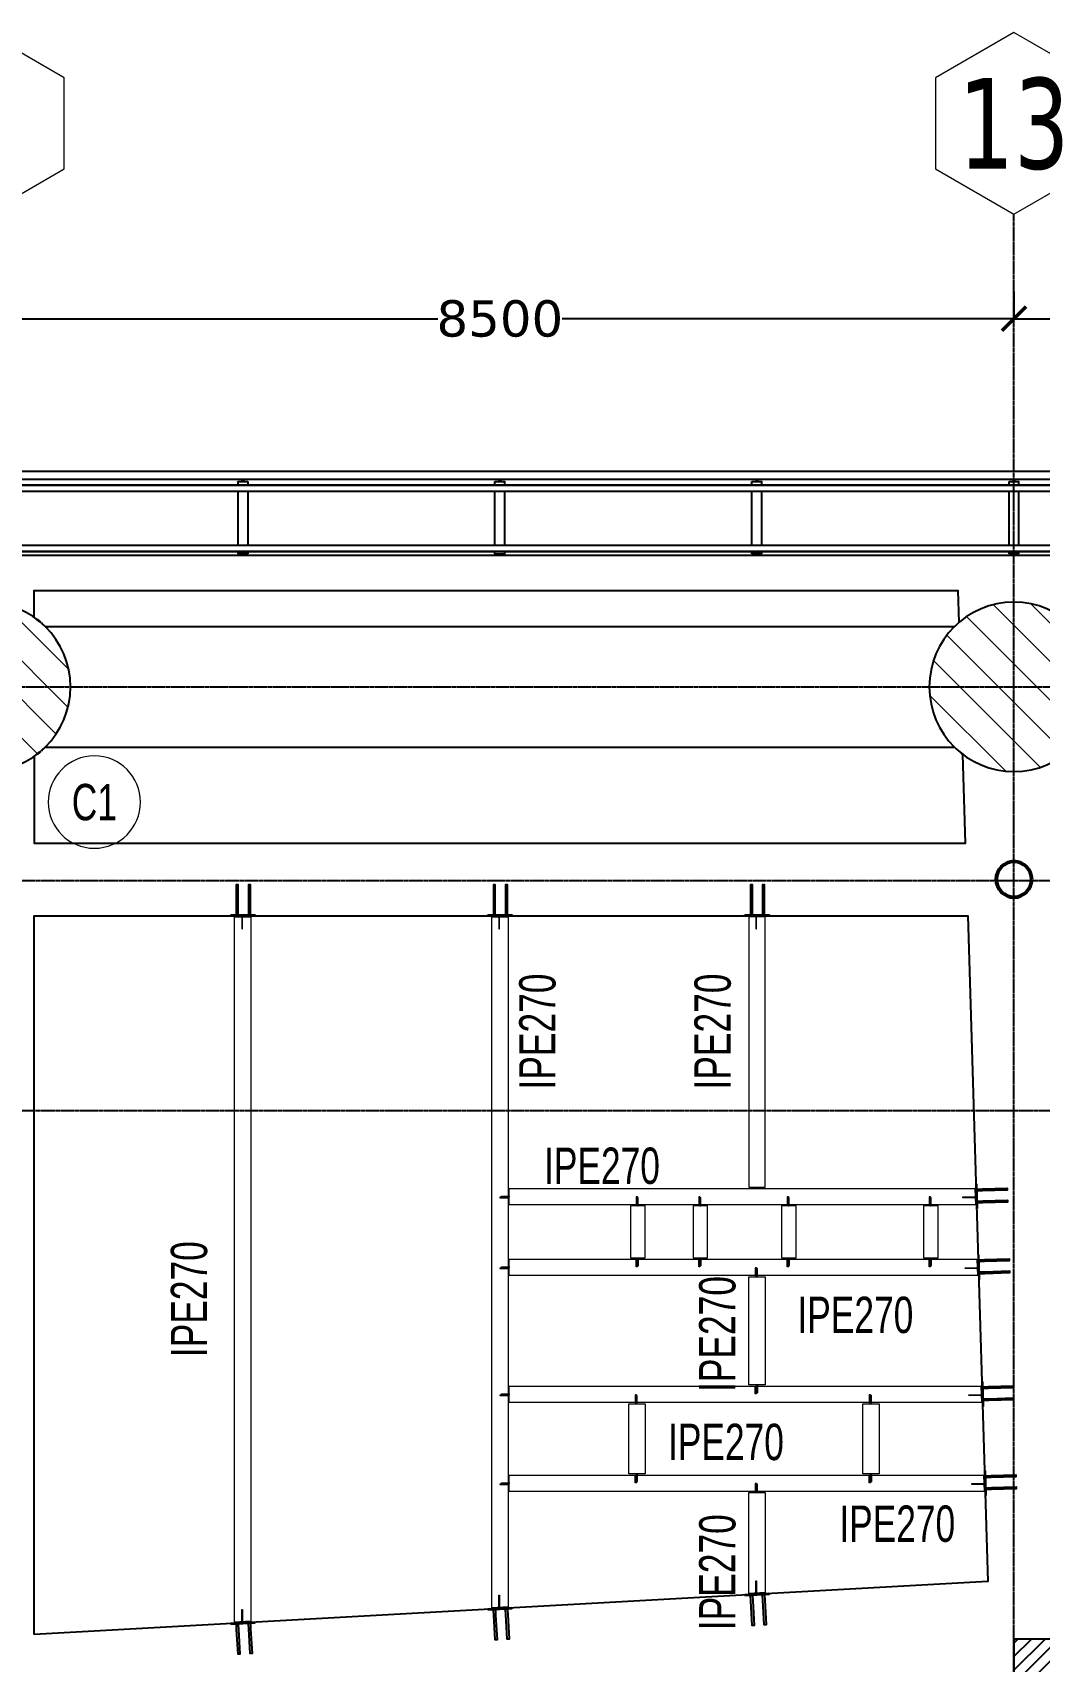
# Model space of a CAD drawing. Header units: millimetres. Extents: x -13767 to 81767, y -11242 to 31862.
# Drawn here: x 42887 to 51211, y 17446 to 30907 of the extents above; entities that cross this region are included whole.
import ezdxf
from ezdxf.enums import TextEntityAlignment as Align

# ---------------------------------------------------------------- set-up
doc = ezdxf.new("R2010")
doc.units = ezdxf.units.MM
doc.linetypes.add('DXK_LINE_DOT3', pattern=[5.9187, 2.979, -0.9799, 0.9799, -0.9799])
for name, color, linetype, lineweight in [('0-1', 250, 'Continuous', 5), ('E_B_PLACA-1', 10, 'Continuous', 25), ('E_B_PLACA-2', 31, 'Continuous', 25), ('E_COLUMNAS', 1, 'Continuous', 18), ('E_COLUMNAS-2', 1, 'Continuous', 25), ('E_COLUMNAS-4', 1, 'Continuous', 35), ('E_TEXTO', 3, 'Continuous', 9), ('E_VIGAS-1', 6, 'Continuous', 25), ('E_VIGAS-2', 10, 'Continuous', 25), ('HCB_EJES', 1, 'DXK_LINE_DOT3', 9), ('HCB_VIGAS', 4, 'Continuous', 15), ('S-COLS-HDLN-1', 1, 'Continuous', 35)]:
    doc.layers.add(name, color=color, linetype=linetype, lineweight=lineweight)
for name, color, linetype in [('COTAS', 8, 'Continuous'), ('HCB-ACH_PANT', 253, 'Continuous'), ('HCB-EJES', 1, 'Continuous'), ('HCB-PLATINAS', 5, 'Continuous'), ('HCB-ROTULOS', 2, 'Continuous'), ('HCB_PANTALLAS', 6, 'Continuous')]:
    doc.layers.add(name, color=color, linetype=linetype)
doc.styles.add('Arial Narrow', font='', dxfattribs={"width": 0.85, "height": 0.3})
doc.styles.add('Arial Narrow_2', font='', dxfattribs={"width": 0.85, "height": 0.3})
doc.styles.add('VERDANA', font='verdana.ttf')
doc.styles.get('Arial Narrow').set_extended_font_data('Arial Narrow')
doc.styles.get('Arial Narrow_2').set_extended_font_data('Arial Narrow')
doc.dimstyles.new('1.125', dxfattribs={"dimscale": 0, "dimtxt": 300, "dimasz": 200, "dimexe": 4, "dimexo": 4, "dimgap": 15, "dimtad": 0, "dimdec": 0, "dimzin": 4, "dimdsep": 46, "dimtxsty": 'VERDANA', "dimblk": 'ARCHTICK', "dimcen": -10, "dimclrd": 256, "dimclrt": 3, "dimadec": 0, "dimazin": 0, "dimtfac": 1, "dimtdec": 0, "dimtmove": 2, "dimatfit": 0, "dimldrblk": 'OBLIQUE', "dimfxl": 0.05, "dimtolj": 1, "dimtzin": 0, "dimarcsym": 0})

# ---------------------------------------------------------------- blocks, each defined once
blk = doc.blocks.new('EST_SFM_VIGA-METALICA-SECCION-C - EST_SFM_VIGA-METALICA-UPN160-1558583-_26_00m_N_E_-NIVEL-7 DOC')
at = {"layer": 'E_VIGAS-1'}
for p, q in [((30.113, 0.018), (-30.274, 0.018)), ((-30.269, -0.047), (30.107, -0.047))]:
    blk.add_line(p, q, dxfattribs=at)
blk = doc.blocks.new('EST_SFM_VIGA-METALICA-SECCION-C - EST_SFM_VIGA-METALICA-UPN100-1526554-_26_00m_N_E_-NIVEL-7 DOC')
at = {"layer": 'E_VIGAS-2'}
for p, q in [((34.942, 0.018), (-34.929, 0.018)), ((-34.929, -0.032), (34.942, -0.032))]:
    blk.add_line(p, q, dxfattribs=at)
blk = doc.blocks.new('EST_SFM_VIGA-METALICA-SECCION-C - EST_SFM_VIGA-METALICA-UPN100-1526616-_26_00m_N_E_-NIVEL-7 DOC')
at = {"layer": 'E_VIGAS-2'}
for p, q in [((29.794, 0.032), (-30.582, 0.032)), ((-30.582, -0.018), (29.794, -0.018))]:
    blk.add_line(p, q, dxfattribs=at)
blk = doc.blocks.new('DCTIB_CNI_EST_MOD-1A-FAC_0001_rvt-1-_26_00m_N_E_-NIVEL-7 DOC')
at = {"layer": 'E_B_PLACA-1'}
for p, q in [((-75.147, 167.83), (-5.177, 167.83)), ((-9.976, 167.28), (-70.353, 167.28))]:
    blk.add_line(p, q, dxfattribs=at)
at = {"layer": 'E_B_PLACA-2'}
for p, q in [((-5.177, 167.83), (-75.147, 167.83)), ((-70.353, 167.28), (-9.976, 167.28))]:
    blk.add_line(p, q, dxfattribs=at)
at = {"layer": 'E_VIGAS-1'}
for p, q in [((-29.54, 167.864), (-29.54, 167.878)), ((-29.54, 167.859), (-29.54, 167.864)), ((-29.535, 167.878), (-29.535, 167.864)), ((-29.535, 167.864), (-29.535, 167.859)), ((-27.415, 167.864), (-27.415, 167.878)), ((-27.415, 167.859), (-27.415, 167.864)), ((-27.41, 167.878), (-27.41, 167.864)), ((-27.41, 167.864), (-27.41, 167.859)), ((-25.29, 167.864), (-25.29, 167.878)), ((-25.29, 167.859), (-25.29, 167.864)), ((-25.285, 167.878), (-25.285, 167.864)), ((-25.285, 167.864), (-25.285, 167.859)), ((-23.164, 167.864), (-23.164, 167.878)), ((-23.164, 167.859), (-23.164, 167.864)), ((-23.159, 167.878), (-23.159, 167.864)), ((-23.159, 167.864), (-23.159, 167.859)), ((-29.578, 167.858), (-29.578, 167.859)), ((-29.578, 167.859), (-29.55, 167.859)), ((-29.496, 167.858), (-29.578, 167.858)), ((-29.578, 167.858), (-29.578, 167.83)), ((-29.524, 167.859), (-29.496, 167.859)), ((-29.496, 167.859), (-29.496, 167.858)), ((-29.496, 167.858), (-29.496, 167.83)), ((-27.454, 167.859), (-27.426, 167.859)), ((-27.454, 167.858), (-27.454, 167.859)), ((-27.372, 167.858), (-27.454, 167.858)), ((-27.454, 167.83), (-27.454, 167.858)), ((-27.399, 167.859), (-27.372, 167.859)), ((-27.372, 167.859), (-27.372, 167.858)), ((-27.372, 167.83), (-27.372, 167.858)), ((-25.328, 167.859), (-25.3, 167.859)), ((-25.328, 167.858), (-25.328, 167.859)), ((-25.246, 167.858), (-25.328, 167.858)), ((-25.328, 167.83), (-25.328, 167.858)), ((-25.274, 167.859), (-25.246, 167.859)), ((-25.246, 167.859), (-25.246, 167.858)), ((-25.246, 167.83), (-25.246, 167.858)), ((-23.203, 167.859), (-23.175, 167.859)), ((-23.203, 167.858), (-23.203, 167.859)), ((-23.121, 167.858), (-23.203, 167.858)), ((-23.203, 167.83), (-23.203, 167.858)), ((-23.149, 167.859), (-23.121, 167.859)), ((-23.121, 167.859), (-23.121, 167.858)), ((-23.121, 167.83), (-23.121, 167.858)), ((-29.578, 167.28), (-29.578, 167.263)), ((-29.496, 167.263), (-29.578, 167.263)), ((-29.496, 167.28), (-29.496, 167.263)), ((-27.454, 167.26), (-27.454, 167.28)), ((-27.372, 167.26), (-27.454, 167.26)), ((-27.372, 167.26), (-27.372, 167.28)), ((-25.328, 167.263), (-25.328, 167.28)), ((-25.246, 167.263), (-25.328, 167.263)), ((-25.246, 167.263), (-25.246, 167.28)), ((-23.203, 167.263), (-23.203, 167.28)), ((-23.121, 167.263), (-23.203, 167.263)), ((-23.121, 167.263), (-23.121, 167.28))]:
    blk.add_line(p, q, dxfattribs=at)
for points, knots in [([(-29.55, 167.859), (-29.549, 167.859), (-29.548, 167.859), (-29.545, 167.859), (-29.543, 167.86), (-29.541, 167.86), (-29.54, 167.862), (-29.54, 167.863), (-29.54, 167.864)], [0, 0, 0, 0, 0.142857, 0.285714, 0.428571, 0.571429, 0.785714, 1, 1, 1, 1]), ([(-29.54, 167.864), (-29.54, 167.863), (-29.54, 167.862), (-29.542, 167.86), (-29.543, 167.86), (-29.545, 167.859), (-29.546, 167.859), (-29.547, 167.859), (-29.549, 167.859), (-29.55, 167.859)], [0, 0, 0, 0, 0.285714, 0.428571, 0.571429, 0.678571, 0.732143, 0.785714, 1, 1, 1, 1]), ([(-29.524, 167.859), (-29.525, 167.859), (-29.526, 167.859), (-29.529, 167.859), (-29.531, 167.86), (-29.533, 167.86), (-29.534, 167.862), (-29.535, 167.863), (-29.535, 167.864)], [0, 0, 0, 0, 0.142857, 0.285714, 0.428571, 0.571429, 0.785714, 1, 1, 1, 1]), ([(-29.535, 167.864), (-29.535, 167.863), (-29.534, 167.862), (-29.533, 167.86), (-29.531, 167.86), (-29.53, 167.859), (-29.529, 167.859), (-29.527, 167.859), (-29.525, 167.859), (-29.524, 167.859)], [0, 0, 0, 0, 0.285714, 0.428571, 0.571429, 0.678571, 0.732143, 0.785714, 1, 1, 1, 1]), ([(-27.415, 167.864), (-27.415, 167.863), (-27.415, 167.862), (-27.417, 167.86), (-27.419, 167.86), (-27.42, 167.859), (-27.421, 167.859), (-27.423, 167.859), (-27.424, 167.859), (-27.426, 167.859)], [0, 0, 0, 0, 0.285714, 0.428571, 0.571429, 0.678571, 0.732143, 0.785714, 1, 1, 1, 1]), ([(-27.426, 167.859), (-27.425, 167.859), (-27.423, 167.859), (-27.421, 167.859), (-27.419, 167.86), (-27.417, 167.86), (-27.415, 167.862), (-27.415, 167.863), (-27.415, 167.864)], [0, 0, 0, 0, 0.142857, 0.285714, 0.428571, 0.571429, 0.785714, 1, 1, 1, 1]), ([(-27.41, 167.864), (-27.41, 167.863), (-27.41, 167.862), (-27.408, 167.86), (-27.407, 167.86), (-27.405, 167.859), (-27.404, 167.859), (-27.402, 167.859), (-27.401, 167.859), (-27.399, 167.859)], [0, 0, 0, 0, 0.285714, 0.428571, 0.571429, 0.678571, 0.732143, 0.785714, 1, 1, 1, 1]), ([(-27.399, 167.859), (-27.4, 167.859), (-27.402, 167.859), (-27.404, 167.859), (-27.406, 167.86), (-27.408, 167.86), (-27.41, 167.862), (-27.41, 167.863), (-27.41, 167.864)], [0, 0, 0, 0, 0.142857, 0.285714, 0.428571, 0.571429, 0.785714, 1, 1, 1, 1]), ([(-25.29, 167.864), (-25.29, 167.863), (-25.29, 167.862), (-25.292, 167.86), (-25.293, 167.86), (-25.295, 167.859), (-25.296, 167.859), (-25.297, 167.859), (-25.299, 167.859), (-25.3, 167.859)], [0, 0, 0, 0, 0.285714, 0.428571, 0.571429, 0.678571, 0.732143, 0.785714, 1, 1, 1, 1]), ([(-25.3, 167.859), (-25.299, 167.859), (-25.298, 167.859), (-25.295, 167.859), (-25.293, 167.86), (-25.291, 167.86), (-25.29, 167.862), (-25.29, 167.863), (-25.29, 167.864)], [0, 0, 0, 0, 0.142857, 0.285714, 0.428571, 0.571429, 0.785714, 1, 1, 1, 1]), ([(-25.285, 167.864), (-25.285, 167.863), (-25.284, 167.862), (-25.283, 167.86), (-25.281, 167.86), (-25.28, 167.859), (-25.279, 167.859), (-25.277, 167.859), (-25.275, 167.859), (-25.274, 167.859)], [0, 0, 0, 0, 0.285714, 0.428571, 0.571429, 0.678571, 0.732143, 0.785714, 1, 1, 1, 1]), ([(-25.274, 167.859), (-25.275, 167.859), (-25.276, 167.859), (-25.279, 167.859), (-25.281, 167.86), (-25.283, 167.86), (-25.284, 167.862), (-25.285, 167.863), (-25.285, 167.864)], [0, 0, 0, 0, 0.142857, 0.285714, 0.428571, 0.571429, 0.785714, 1, 1, 1, 1]), ([(-23.164, 167.864), (-23.164, 167.863), (-23.165, 167.862), (-23.166, 167.86), (-23.168, 167.86), (-23.169, 167.859), (-23.17, 167.859), (-23.172, 167.859), (-23.174, 167.859), (-23.175, 167.859)], [0, 0, 0, 0, 0.285714, 0.428571, 0.571429, 0.678571, 0.732143, 0.785714, 1, 1, 1, 1]), ([(-23.175, 167.859), (-23.174, 167.859), (-23.173, 167.859), (-23.17, 167.859), (-23.168, 167.86), (-23.166, 167.86), (-23.165, 167.862), (-23.164, 167.863), (-23.164, 167.864)], [0, 0, 0, 0, 0.142857, 0.285714, 0.428571, 0.571429, 0.785714, 1, 1, 1, 1]), ([(-23.159, 167.864), (-23.159, 167.863), (-23.159, 167.862), (-23.157, 167.86), (-23.156, 167.86), (-23.154, 167.859), (-23.153, 167.859), (-23.152, 167.859), (-23.15, 167.859), (-23.149, 167.859)], [0, 0, 0, 0, 0.285714, 0.428571, 0.571429, 0.678571, 0.732143, 0.785714, 1, 1, 1, 1]), ([(-23.149, 167.859), (-23.15, 167.859), (-23.151, 167.859), (-23.154, 167.859), (-23.156, 167.86), (-23.158, 167.86), (-23.159, 167.862), (-23.159, 167.863), (-23.159, 167.864)], [0, 0, 0, 0, 0.142857, 0.285714, 0.428571, 0.571429, 0.785714, 1, 1, 1, 1])]:
    blk.add_open_spline(points, degree=3, knots=knots, dxfattribs=at)
at = {"layer": 'E_VIGAS-2'}
for p, q in [((-29.578, 167.78), (-29.578, 167.33)), ((-29.496, 167.78), (-29.496, 167.33)), ((-27.454, 167.33), (-27.454, 167.78)), ((-27.372, 167.33), (-27.372, 167.78)), ((-25.328, 167.33), (-25.328, 167.78)), ((-25.246, 167.33), (-25.246, 167.78)), ((-23.203, 167.33), (-23.203, 167.78)), ((-23.121, 167.33), (-23.121, 167.78))]:
    blk.add_line(p, q, dxfattribs=at)
at = {"layer": 'E_VIGAS-1'}
for name, p in [('EST_SFM_VIGA-METALICA-SECCION-C - EST_SFM_VIGA-METALICA-UPN160-1558583-_26_00m_N_E_-NIVEL-7 DOC', (-40.084, 167.925)), ('EST_SFM_VIGA-METALICA-SECCION-C - EST_SFM_VIGA-METALICA-UPN100-1526554-_26_00m_N_E_-NIVEL-7 DOC', (-40.169, 167.812)), ('EST_SFM_VIGA-METALICA-SECCION-C - EST_SFM_VIGA-METALICA-UPN100-1526616-_26_00m_N_E_-NIVEL-7 DOC', (-39.77, 167.298))]:
    blk.add_blockref(name, p, dxfattribs=at)
blk = doc.blocks.new('EST_SCM_COLUMNA-SECCION-CIRCULAR - EST_SCM_COLUMNA-CONCRETO-CIRCULAR_Ø_140cm-V13-_26_00m_N_E_-NIVEL-7 DOC')
at = {"layer": 'E_COLUMNAS'}
h = blk.add_hatch(dxfattribs=at)
h.set_pattern_fill('FP_12', color=256, style=0, pattern_type=2)
h.set_pattern_definition([(135, (31.662, -166.162), (-0.15909903, -0.15909903), [])])
h.paths.add_polyline_path([(0, -0.7), (0.091, -0.694), (0.181, -0.676), (0.268, -0.647), (0.35, -0.606), (0.426, -0.555), (0.495, -0.495), (0.555, -0.426), (0.606, -0.35), (0.647, -0.268), (0.676, -0.181), (0.694, -0.091), (0.7, 0), (0.694, 0.093), (0.675, 0.183), (0.645, 0.271), (0.603, 0.354), (0.551, 0.431), (0.485, 0.503), (0.426, 0.555), (0.347, 0.608), (0.265, 0.648), (0.179, 0.677), (0.089, 0.694), (-0.005, 0.7), (-0.091, 0.694), (-0.181, 0.676), (-0.268, 0.647), (-0.35, 0.606), (-0.426, 0.555), (-0.495, 0.495), (-0.555, 0.426), (-0.606, 0.35), (-0.649, 0.261), (-0.676, 0.181), (-0.694, 0.091), (-0.7, 0), (-0.694, -0.093), (-0.675, -0.183), (-0.645, -0.271), (-0.603, -0.354), (-0.551, -0.431), (-0.487, -0.502), (-0.426, -0.555), (-0.339, -0.612), (-0.259, -0.65), (-0.169, -0.679), (-0.091, -0.694), (-0.005, -0.7)])
at = {"layer": 'E_COLUMNAS-2'}
for start, end in [(0, 180), (180, 0)]:
    blk.add_arc((0, 0), 0.7, start, end, dxfattribs=at)
blk = doc.blocks.new('EST_SCM_COLUMNA-METALICA-SECCION-CIRCULAR - EST_SCM_COLUMNA-TUBULAR-CIRCULAR_PTEØ_12__e_10_3mm-2693341-_26_00m_N_E_-NIVEL-7 DOC')
at = {"layer": 'S-COLS-HDLN-1'}
for radius, start, end in [(0.152, 0, 180), (0.142, 360, 180), (0.152, 180, 0), (0.142, 180, 360)]:
    blk.add_arc((0, 0), radius, start, end, dxfattribs=at)
blk = doc.blocks.new('_ArchTick')
at = {"color": 0, "linetype": 'ByBlock', "const_width": 0.15}
blk.add_lwpolyline([(-0.5, -0.5), (0.5, 0.5)], dxfattribs=at)
blk = doc.blocks.new('*D536')
at = {"layer": 'COTAS', "color": 0, "lineweight": -2, "transparency": 16777216}
for p, q in [((42500, 28756), (42500, 28538)), ((51000, 28766), (51000, 28538))]:
    blk.add_line(p, q, dxfattribs=at)
at = {"layer": 'COTAS', "lineweight": -2, "transparency": 16777216}
for p, q in [((42500, 28542), (46236, 28542)), ((51000, 28542), (47264, 28542))]:
    blk.add_line(p, q, dxfattribs=at)
at = {"layer": 'Defpoints', "color": 0, "transparency": 16777216}
for p in [(42500, 28760), (51000, 28770), (51000, 28542)]:
    blk.add_point(p, dxfattribs=at)
at = {"layer": 'COTAS', "lineweight": -2, "transparency": 16777216, "xscale": 200, "yscale": 200, "zscale": 200, "rotation": 180}
blk.add_blockref('_ArchTick', (42500, 28542), dxfattribs=at)
at = {"layer": 'COTAS', "lineweight": -2, "transparency": 16777216, "xscale": 200, "yscale": 200, "zscale": 200}
blk.add_blockref('_ArchTick', (51000, 28542), dxfattribs=at)
at = {"layer": 'COTAS', "color": 3, "transparency": 16777216, "insert": (46750, 28542), "char_height": 300, "attachment_point": 5, "style": 'VERDANA'}
blk.add_mtext('\\A1;8500', dxfattribs=at)
blk = doc.blocks.new('_Oblique')
at = {"color": 0, "linetype": 'ByBlock', "lineweight": -2}
blk.add_line((-0.5, -0.5), (0.5, 0.5), dxfattribs=at)
blk = doc.blocks.new('*D537')
at = {"layer": 'COTAS', "lineweight": -2, "transparency": 16777216}
for p, q in [((51000, 28542), (54736, 28542)), ((59500, 28542), (55764, 28542))]:
    blk.add_line(p, q, dxfattribs=at)
at = {"layer": 'Defpoints', "color": 0, "transparency": 16777216}
for p in [(51000, 28542), (59500, 28542), (59500, 28542)]:
    blk.add_point(p, dxfattribs=at)
at = {"layer": 'COTAS', "lineweight": -2, "transparency": 16777216, "xscale": 200, "yscale": 200, "zscale": 200, "rotation": 180}
blk.add_blockref('_ArchTick', (51000, 28542), dxfattribs=at)
at = {"layer": 'COTAS', "lineweight": -2, "transparency": 16777216, "xscale": 200, "yscale": 200, "zscale": 200}
blk.add_blockref('_ArchTick', (59500, 28542), dxfattribs=at)
at = {"layer": 'COTAS', "color": 3, "transparency": 16777216, "insert": (55250, 28542), "char_height": 300, "attachment_point": 5, "style": 'VERDANA'}
blk.add_mtext('\\A1;8500', dxfattribs=at)
blk = doc.blocks.new('CNI_TAG COLUMNAS CONCRETO MARCA - CNI_COLUMNA CONCRETO-582370-PLANTA TIPO PISO 18 A PISO 23')
at = {"layer": 'E_TEXTO'}
for start, end in [(360, 180), (180, 360)]:
    blk.add_arc((0.000261, -0.000148), 0.002545, start, end, dxfattribs=at)

msp = doc.modelspace()

# ---------------------------------------------------------------- hatches: boundary and pattern name
at = {"layer": 'E_COLUMNAS'}
h = msp.add_hatch(dxfattribs=at)
h.set_pattern_fill('FP_5', color=256, scale=1000, style=0, pattern_type=2)
h.set_pattern_definition([(135, (74162.18, -140662.42), (-159.09903, -159.09903), [])])
h.paths.add_polyline_path([(51000.1, 24800), (51091.5, 24806), (51181.3, 24823.9), (51273.9, 24856.2), (51350.1, 24893.8), (51432.7, 24950.4), (51495.1, 25005), (51555.4, 25073.9), (51606.3, 25150), (51646.8, 25232.1), (51676.2, 25318.8), (51694.1, 25408.6), (51700.1, 25500), (51693.9, 25592.5), (51675.5, 25683.5), (51645.2, 25771.2), (51603.6, 25854.1), (51551.3, 25930.8), (51485.5, 26003.4), (51417.5, 26061.2), (51341.6, 26110.4), (51265.7, 26147.5), (51181.3, 26176.1), (51091.5, 26194), (50997.1, 26199.8), (50901.6, 26192.6), (50815.8, 26175.1), (50732.2, 26146.7), (50650.1, 26106.2), (50572.8, 26054.4), (50505.1, 25995), (50444.7, 25926.1), (50393.9, 25850), (50350.9, 25760.5), (50323.9, 25681.2), (50306.1, 25591.4), (50300.1, 25500), (50306.3, 25407.5), (50324.7, 25316.5), (50355, 25228.8), (50396.6, 25145.9), (50448.9, 25069.2), (50515.1, 24996.3), (50578.4, 24941.7), (50661.4, 24888.2), (50732.2, 24853.3), (50818.9, 24823.9), (50908.7, 24806), (50992.5, 24800.5)])
at = {"layer": 'HCB-ACH_PANT'}
h = msp.add_hatch(dxfattribs=at)
h.set_pattern_fill('ANSI31', color=256, scale=25)
h.set_pattern_definition([(45, (-21832.28, -5955.6), (-56.1266, 56.1266), [])])
h.paths.add_polyline_path([(51000.3, 8370.2), (51000.3, 7870.2), (59500.3, 7870.2), (59500.3, 8370.2), (55800.3, 8370.2), (55800.3, 17130.2), (59500.3, 17130.2), (59500.3, 17630.2), (51000.3, 17630.2), (51000.3, 17130.2), (55400.3, 17130.2), (55400.3, 8370.2)])

# ---------------------------------------------------------------- linework, layer by layer
at = {"layer": 'E_COLUMNAS-2'}
msp.add_lwpolyline([(50300.1, 25500, 1), (51700.1, 25500, 1)], format="xyb", close=True, dxfattribs=at)
for centre, start, end in [((42500.1, 25500), 52.77503, 56.35222), ((42500.1, 25500), 45.58469, 48.92454), ((51000.1, 25500), 130.57451, 134.41505), ((42500.1, 25500), 303.64778, 307.22497), ((42500.1, 25500), 311.07546, 314.41531), ((51000.1, 25500), 225.58495, 232.11854), ((51000.1, 25500), 232.67061, 232.90111)]:
    msp.add_arc(centre, 700, start, end, dxfattribs=at)
at = {"layer": 'E_VIGAS-1', "color": 30, "true_color": 0xf26722}
for p, q in [((42990, 26000), (50510.2, 26000)), ((50510.2, 25000), (42990, 25000))]:
    msp.add_line(p, q, dxfattribs=at)
for points in [[(61900.1, 26585.6), (6100.1, 26585.6), (6100.1, -1095.8), (61900.1, -1095.8)], [(42900.1, 17668.2), (42900.1, 23608.9), (50618.3, 23608.9), (50785.2, 18107.3)]]:
    msp.add_lwpolyline(points, close=True, dxfattribs=at)
for points in [[(42900.1, 26074.5), (42900.1, 26295.9), (50536.8, 26295.9), (50544.8, 26031.7)], [(42900.1, 24925.5), (42900.1, 24208.9), (50600.1, 24208.9), (50577.9, 24941.7)]]:
    msp.add_lwpolyline(points, dxfattribs=at)
at = {"layer": 'HCB-EJES', "linetype": 'DXK_LINE_DOT3'}
for p, q in [((51000, -3906.8), (51000, 29407)), ((-12267.1, 25500), (80267.3, 25500)), ((-8310.9, 23900.1), (76311.1, 23900.1)), ((-8310.9, 22000), (76311.1, 22000))]:
    msp.add_line(p, q, dxfattribs=at)
at = {"layer": 'HCB-PLATINAS', "color": 5}
for points in [[(44575.6, 23616.4), (44579.3, 23614.9), (44582.9, 23616.4), (44584.9, 23617.3), (44587.3, 23622.9), (44587.3, 23660.4), (44587.3, 23864.9), (44571.3, 23864.9), (44571.3, 23660.4), (44571.3, 23622.9), (44573.6, 23617.3)], [(44675.6, 23616.4), (44679.3, 23614.9), (44682.9, 23616.4), (44684.9, 23617.3), (44687.3, 23622.9), (44687.3, 23660.4), (44687.3, 23864.9), (44671.3, 23864.9), (44671.3, 23660.4), (44671.3, 23622.9), (44673.6, 23617.3)], [(46700.6, 23616.4), (46704.3, 23614.9), (46707.9, 23616.4), (46709.9, 23617.2), (46712.3, 23622.9), (46712.3, 23660.4), (46712.3, 23864.9), (46696.3, 23864.9), (46696.3, 23660.4), (46696.3, 23622.9), (46698.6, 23617.2)], [(46800.6, 23616.4), (46804.3, 23614.9), (46807.9, 23616.4), (46809.9, 23617.2), (46812.3, 23622.9), (46812.3, 23660.4), (46812.3, 23864.9), (46796.3, 23864.9), (46796.3, 23660.4), (46796.3, 23622.9), (46798.6, 23617.2)], [(48825.6, 23616.4), (48829.2, 23614.9), (48832.8, 23616.4), (48834.8, 23617.3), (48837.2, 23622.9), (48837.2, 23660.4), (48837.2, 23864.9), (48821.2, 23864.9), (48821.2, 23660.4), (48821.2, 23622.9), (48823.5, 23617.3)], [(48925.6, 23616.4), (48929.2, 23614.9), (48932.8, 23616.4), (48934.8, 23617.3), (48937.2, 23622.9), (48937.2, 23660.4), (48937.2, 23864.9), (48921.2, 23864.9), (48921.2, 23660.4), (48921.2, 23622.9), (48923.5, 23617.3)], [(50694.7, 21338.3), (50693.1, 21341.9), (50694.5, 21345.5), (50695.3, 21347.6), (50700.8, 21350.1), (50738.3, 21351.3), (50942.7, 21357.5), (50943.2, 21341.5), (50738.8, 21335.3), (50701.3, 21334.1), (50695.6, 21336.3)], [(50697.7, 21238.4), (50696.1, 21241.9), (50697.5, 21245.6), (50698.3, 21247.7), (50703.9, 21250.2), (50741.4, 21251.3), (50945.8, 21257.5), (50946.2, 21241.5), (50741.8, 21235.3), (50704.4, 21234.2), (50698.6, 21236.3)], [(50697.7, 21238.4), (50696.1, 21241.9), (50697.5, 21245.6), (50698.3, 21247.7), (50703.9, 21250.2), (50741.4, 21251.3), (50945.8, 21257.5), (50946.2, 21241.5), (50741.8, 21235.3), (50704.4, 21234.2), (50698.6, 21236.3)], [(50712.4, 20753.3), (50710.8, 20756.9), (50712.2, 20760.5), (50713, 20762.6), (50718.6, 20765.1), (50756.1, 20766.3), (50960.5, 20772.5), (50961, 20756.5), (50756.6, 20750.3), (50719.1, 20749.1), (50713.3, 20751.3)], [(50715.5, 20653.4), (50713.9, 20656.9), (50715.3, 20660.6), (50716, 20662.7), (50721.6, 20665.2), (50759.1, 20666.3), (50963.5, 20672.5), (50964, 20656.5), (50759.6, 20650.3), (50722.1, 20649.2), (50716.4, 20651.3)], [(50715.5, 20653.4), (50713.9, 20656.9), (50715.3, 20660.6), (50716, 20662.7), (50721.6, 20665.2), (50759.1, 20666.3), (50963.5, 20672.5), (50964, 20656.5), (50759.6, 20650.3), (50722.1, 20649.2), (50716.4, 20651.3)], [(50744.3, 19704), (50742.7, 19707.6), (50744.1, 19711.2), (50744.8, 19713.3), (50750.4, 19715.8), (50787.9, 19716.9), (50992.3, 19723.1), (50992.8, 19707.2), (50788.4, 19701), (50750.9, 19699.8), (50745.2, 19702)], [(50747.3, 19604), (50745.7, 19607.6), (50747.1, 19611.3), (50747.9, 19613.3), (50753.5, 19615.9), (50790.9, 19617), (50995.3, 19623.2), (50995.8, 19607.2), (50791.4, 19601), (50753.9, 19599.9), (50748.2, 19602)], [(50747.3, 19604), (50745.7, 19607.6), (50747.1, 19611.3), (50747.9, 19613.3), (50753.5, 19615.9), (50790.9, 19617), (50995.3, 19623.2), (50995.8, 19607.2), (50791.4, 19601), (50753.9, 19599.9), (50748.2, 19602)], [(50766.6, 18969), (50765, 18972.6), (50766.4, 18976.3), (50767.1, 18978.3), (50772.7, 18980.9), (50810.2, 18982), (51014.6, 18988.2), (51015.1, 18972.2), (50810.7, 18966), (50773.2, 18964.9), (50767.5, 18967)], [(50769.6, 18869.1), (50768, 18872.7), (50769.4, 18876.3), (50770.2, 18878.4), (50775.8, 18880.9), (50813.2, 18882), (51017.6, 18888.2), (51018.1, 18872.2), (50813.7, 18866), (50776.2, 18864.9), (50770.5, 18867.1)], [(50769.6, 18869.1), (50768, 18872.7), (50769.4, 18876.3), (50770.2, 18878.4), (50775.8, 18880.9), (50813.2, 18882), (51017.6, 18888.2), (51018.1, 18872.2), (50813.7, 18866), (50776.2, 18864.9), (50770.5, 18867.1)], [(48826.1, 17990.7), (48829.6, 17992.4), (48833.3, 17991.1), (48835.4, 17990.4), (48838, 17984.9), (48840.1, 17947.4), (48851.5, 17743.2), (48835.5, 17742.4), (48824.1, 17946.5), (48822, 17984), (48824.1, 17989.8)], [(48925.9, 17996.3), (48929.4, 17998), (48933.1, 17996.7), (48935.2, 17996), (48937.9, 17990.4), (48940, 17953), (48951.3, 17748.8), (48935.3, 17747.9), (48924, 17952.1), (48921.9, 17989.5), (48923.9, 17995.3)], [(46701.1, 17872.4), (46704.6, 17874.1), (46708.3, 17872.8), (46710.4, 17872.1), (46713.1, 17866.5), (46715.2, 17829.1), (46726.5, 17624.9), (46710.5, 17624), (46699.2, 17828.2), (46697.1, 17865.7), (46699.1, 17871.4)], [(46800.9, 17877.9), (46804.5, 17879.6), (46808.2, 17878.3), (46810.3, 17877.6), (46812.9, 17872.1), (46815, 17834.7), (46826.4, 17630.5), (46810.4, 17629.6), (46799, 17833.8), (46796.9, 17871.2), (46799, 17877)], [(44576, 17754), (44579.6, 17755.7), (44583.3, 17754.4), (44585.3, 17753.7), (44588, 17748.2), (44590.1, 17710.8), (44601.4, 17506.6), (44585.5, 17505.7), (44574.1, 17709.9), (44572, 17747.3), (44574, 17753.1)], [(44675.9, 17759.6), (44679.4, 17761.3), (44683.1, 17760), (44685.2, 17759.3), (44687.8, 17753.8), (44689.9, 17716.3), (44701.3, 17512.1), (44685.3, 17511.2), (44673.9, 17715.4), (44671.9, 17752.9), (44673.9, 17758.6)]]:
    msp.add_lwpolyline(points, close=True, dxfattribs=at)
at = {"layer": 'HCB-PLATINAS', "color": 4}
for points in [[(44525.2, 23614.9), (44725.2, 23614.9), (44725.2, 23608.9), (44525.2, 23608.9)], [(46650.2, 23614.9), (46850.2, 23614.9), (46850.2, 23608.9), (46650.2, 23608.9)], [(48775.1, 23614.9), (48975.1, 23614.9), (48975.1, 23608.9), (48775.1, 23608.9)], [(50697.8, 21187.9), (50691.7, 21387.8), (50685.7, 21387.6), (50691.8, 21187.7)], [(50715.5, 20602.9), (50709.4, 20802.8), (50703.4, 20802.6), (50709.5, 20602.7)], [(50747.3, 19553.5), (50741.3, 19753.4), (50735.3, 19753.3), (50741.3, 19553.4)], [(50769.6, 18818.6), (50763.6, 19018.5), (50757.6, 19018.3), (50763.6, 18818.4)], [(48775.6, 17989.4), (48975.3, 18000.5), (48974.9, 18006.5), (48775.2, 17995.4)], [(44525.5, 17752.7), (44725.2, 17763.9), (44724.9, 17769.8), (44525.2, 17758.7)], [(46650.6, 17871.1), (46850.3, 17882.2), (46850, 17888.2), (46650.3, 17877.1)]]:
    msp.add_lwpolyline(points, close=True, dxfattribs=at)
at = {"layer": 'HCB_EJES', "color": 40, "linetype": 'ByBlock', "true_color": 0xf8d731}
for points in [[(41850.5, 29782), (42500, 29407), (43149.5, 29782), (43149.5, 30532), (42500, 30907), (41850.5, 30532)], [(50350.5, 29782), (51000, 29407), (51649.5, 29782), (51649.5, 30532), (51000, 30907), (50350.5, 30532)]]:
    msp.add_lwpolyline(points, close=True, dxfattribs=at)
at = {"layer": 'HCB_PANTALLAS'}
msp.add_lwpolyline([(59500.3, 17630.2), (51000.3, 17630.2), (51000.3, 17130.2), (55400.3, 17130.2), (55400.3, 8370.2), (51000.3, 8370.2), (51000.3, 7870.2), (59500.3, 7870.2), (59500.3, 8370.2), (55800.3, 8370.2), (55800.3, 17130.2), (59500.3, 17130.2)], close=True, dxfattribs=at)
at = {"layer": 'HCB_VIGAS'}
for points in [[(44557.5, 17770.5), (44557.7, 23598.9), (44692.7, 23598.9), (44692.6, 17778), (44557.5, 17770.5)], [(46682.6, 17888.9), (46682.7, 23598.9), (46817.7, 23598.9), (46817.6, 17896.4)], [(48807.6, 18007.2), (48807.6, 18840.9), (48942.6, 18840.9), (48942.6, 18014.7)], [(48942.6, 18014.7), (48807.6, 18007.2)], [(48807.6, 17997.2), (48807.6, 17997.2)], [(46817.6, 17896.4), (46682.6, 17888.9)], [(46682.6, 17878.9), (46682.6, 17878.9)], [(44557.5, 17760.5), (44557.5, 17760.6)]]:
    msp.add_lwpolyline(points, dxfattribs=at)
for points in [[(44615.9, 23608.9), (44615.9, 23498.9), (44621.9, 23498.9), (44621.9, 23608.9)], [(46740.9, 23608.9), (46740.9, 23498.9), (46746.9, 23498.9), (46746.9, 23608.9)], [(48807.6, 21365.2), (48942.6, 21365.2), (48942.6, 23598.9), (48807.6, 23598.9)], [(48865.8, 23608.9), (48865.8, 23498.9), (48871.8, 23498.9), (48871.8, 23608.9)], [(46753.4, 21274.1), (46753.4, 21284.1), (46817.6, 21284.1), (46817.6, 21274.1)], [(46763.4, 21284.1), (46763.4, 21291.2), (46827.6, 21291.2), (46827.6, 21284.1)], [(50680.8, 21220.2), (46827.6, 21220.2), (46827.6, 21355.2), (50676.7, 21355.2)], [(47876.7, 21220.2), (47886.7, 21220.2), (47886.7, 21284.4), (47876.7, 21284.4)], [(47886.7, 21210.2), (47893.8, 21210.2), (47893.8, 21279.1), (47886.7, 21279.1)], [(48394, 21220.2), (48404, 21220.2), (48404, 21284.6), (48394, 21284.6)], [(48404, 21210.2), (48411.1, 21210.2), (48411.1, 21279.1), (48404, 21279.1)], [(49125.6, 21220.2), (49135.6, 21220.2), (49135.6, 21284.4), (49125.6, 21284.4)], [(49135.6, 21210.2), (49142.7, 21210.2), (49142.7, 21279.2), (49135.6, 21279.2)], [(50299.1, 21220.2), (50309.1, 21220.2), (50309.1, 21284.4), (50299.1, 21284.4)], [(50309.1, 21210.2), (50316.2, 21210.2), (50316.2, 21279.2), (50309.1, 21279.2)], [(50688.7, 21284.4), (50688.7, 21278.4), (50578.7, 21278.4), (50578.7, 21284.4)], [(47830.3, 20780.2), (47950.3, 20780.2), (47950.3, 21210.2), (47830.3, 21210.2)], [(48347.5, 20780.2), (48467.5, 20780.2), (48467.5, 21210.2), (48347.5, 21210.2)], [(49079.2, 20780.2), (49199.2, 20780.2), (49199.2, 21210.2), (49079.2, 21210.2)], [(50252.6, 20780.2), (50372.6, 20780.2), (50372.6, 21210.2), (50252.6, 21210.2)], [(50698.5, 20635.2), (46827.6, 20635.2), (46827.6, 20770.2), (50694.4, 20770.2)], [(47876.7, 20770.2), (47886.7, 20770.2), (47886.7, 20706), (47876.7, 20706)], [(47886.7, 20780.2), (47893.8, 20780.2), (47893.8, 20715.7), (47886.7, 20715.7)], [(48394, 20770.2), (48404, 20770.2), (48404, 20706), (48394, 20706)], [(48404, 20780.2), (48411.1, 20780.2), (48411.1, 20715.7), (48404, 20715.7)], [(49125.6, 20770.2), (49135.6, 20770.2), (49135.6, 20706), (49125.6, 20706)], [(49135.6, 20780.2), (49142.7, 20780.2), (49142.7, 20715.7), (49135.6, 20715.7)], [(50299.1, 20770.2), (50309.1, 20770.2), (50309.1, 20706), (50299.1, 20706)], [(50309.1, 20780.2), (50316.2, 20780.2), (50316.2, 20715.7), (50309.1, 20715.7)], [(46753.4, 20689.1), (46753.4, 20699.1), (46817.6, 20699.1), (46817.6, 20689.1)], [(46763.4, 20699.1), (46763.4, 20706.2), (46827.6, 20706.2), (46827.6, 20699.1)], [(48807.6, 20625.2), (48942.6, 20625.2), (48942.6, 19730.9), (48807.6, 19730.9)], [(48861.5, 20635.2), (48871.5, 20635.2), (48871.5, 20699.4), (48861.5, 20699.4)], [(48871.5, 20625.2), (48878.6, 20625.2), (48878.6, 20694.1), (48871.5, 20694.1)], [(50706.5, 20699.4), (50706.5, 20693.4), (50596.5, 20693.4), (50596.5, 20699.4)], [(46763.4, 19649.8), (46763.4, 19656.9), (46827.6, 19656.9), (46827.6, 19649.8)], [(50730.4, 19585.9), (46827.6, 19585.9), (46827.6, 19720.9), (50726.3, 19720.9)], [(48861.5, 19720.9), (48871.5, 19720.9), (48871.5, 19656.7), (48861.5, 19656.7)], [(48871.5, 19730.9), (48878.6, 19730.9), (48878.6, 19666.4), (48871.5, 19666.4)], [(46753.4, 19639.8), (46753.4, 19649.8), (46817.6, 19649.8), (46817.6, 19639.8)], [(47950.3, 18995.9), (47815.3, 18995.9), (47815.3, 19575.9), (47950.3, 19575.9)], [(47869.2, 19585.9), (47879.2, 19585.9), (47879.2, 19650.1), (47869.2, 19650.1)], [(47879.2, 19575.9), (47886.3, 19575.9), (47886.3, 19644.8), (47879.2, 19644.8)], [(49885.2, 18995.9), (49750.2, 18995.9), (49750.2, 19575.9), (49885.2, 19575.9)], [(49804.2, 19585.9), (49814.2, 19585.9), (49814.2, 19650.1), (49804.2, 19650.1)], [(49814.2, 19575.9), (49821.3, 19575.9), (49821.3, 19644.8), (49814.2, 19644.8)], [(50738.3, 19650.1), (50738.3, 19644.1), (50628.3, 19644.1), (50628.3, 19650.1)], [(50752.7, 18850.9), (46827.6, 18850.9), (46827.6, 18985.9), (50748.6, 18985.9)], [(47869.2, 18985.9), (47879.2, 18985.9), (47879.2, 18921.7), (47869.2, 18921.7)], [(47879.2, 18995.9), (47886.3, 18995.9), (47886.3, 18931.4), (47879.2, 18931.4)], [(49804.2, 18985.9), (49814.2, 18985.9), (49814.2, 18921.7), (49804.2, 18921.7)], [(49814.2, 18995.9), (49821.3, 18995.9), (49821.3, 18931.4), (49814.2, 18931.4)], [(50748.6, 18985.9), (50748.6, 18985.9)], [(46753.4, 18904.8), (46753.4, 18914.8), (46817.6, 18914.8), (46817.6, 18904.8)], [(46763.4, 18914.8), (46763.4, 18921.9), (46827.6, 18921.9), (46827.6, 18914.8)], [(48861.5, 18850.9), (48871.5, 18850.9), (48871.5, 18915.1), (48861.5, 18915.1)], [(48871.5, 18840.9), (48878.6, 18840.9), (48878.6, 18909.9), (48871.5, 18909.9)], [(50760.6, 18915.1), (50760.6, 18909.1), (50650.6, 18909.1), (50650.6, 18915.1)], [(48865.9, 18000.5), (48865.9, 18111), (48871.9, 18111), (48871.9, 18000.8)], [(46741, 17882.1), (46741, 17992.6), (46747, 17992.6), (46747, 17882.4)], [(44615.9, 17763.8), (44615.9, 17874.3), (44621.9, 17874.3), (44621.9, 17764.1)]]:
    msp.add_lwpolyline(points, close=True, dxfattribs=at)
at = {"layer": 'S-COLS-HDLN-1'}
for centre, start, end in [((42500.1, 25500), 49.79382, 52.708), ((42500.1, 25500), 307.292, 310.20618), ((51000.1, 25500), 232.31906, 232.58049)]:
    msp.add_arc(centre, 700, start, end, dxfattribs=at)

# ---------------------------------------------------------------- block references
at = {"layer": '0-1', "xscale": 999.9999999999933, "yscale": 999.9999999999933, "zscale": 999.9999999999933}
msp.add_blockref('DCTIB_CNI_EST_MOD-1A-FAC_0001_rvt-1-_26_00m_N_E_-NIVEL-7 DOC', (74162.2, -140662.4), dxfattribs=at)
at = {"layer": 'E_COLUMNAS-4', "xscale": 999.9999999999933, "yscale": 999.9999999999933, "zscale": 999.9999999999933}
for name, p in [('EST_SCM_COLUMNA-SECCION-CIRCULAR - EST_SCM_COLUMNA-CONCRETO-CIRCULAR_Ø_140cm-V13-_26_00m_N_E_-NIVEL-7 DOC', (42500.1, 25500)), ('EST_SCM_COLUMNA-METALICA-SECCION-CIRCULAR - EST_SCM_COLUMNA-TUBULAR-CIRCULAR_PTEØ_12__e_10_3mm-2693341-_26_00m_N_E_-NIVEL-7 DOC', (51000.1, 23909))]:
    msp.add_blockref(name, p, dxfattribs=at)
at = {"layer": 'E_TEXTO', "xscale": 149999.9999999996, "yscale": 149999.9999999996, "zscale": 149999.9999999996}
msp.add_blockref('CNI_TAG COLUMNAS CONCRETO MARCA - CNI_COLUMNA CONCRETO-582370-PLANTA TIPO PISO 18 A PISO 23', (43358.7, 24569.9), dxfattribs=at)

# ---------------------------------------------------------------- texts
at = {"layer": 'E_TEXTO', "style": 'Arial Narrow', "width": 0.85}
msp.add_text('C1', height=300, dxfattribs=at).set_placement((43397.8, 24547.6), align=Align.MIDDLE_CENTER)
at = {"layer": 'E_TEXTO', "char_height": 300, "width": 1206.139, "attachment_point": 1, "style": 'Arial Narrow_2'}
for insert, rotation in [((46909.9, 22172.3), 90), ((48358.3, 22172.3), 90), ((47115.1, 21692.4), 0.0001), ((44030.3, 19960.6), 90), ((48397.5, 19672.7), 90), ((49210, 20460), 0.0001), ((48140, 19410), 0.0001), ((49556.2, 18734.2), 0.0001), ((48397.5, 17704), 90)]:
    msp.add_mtext('IPE270', dxfattribs=dict(at, insert=insert, rotation=rotation))
at = {"layer": 'HCB-ROTULOS', "color": 4, "style": 'VERDANA', "width": 0.7}
msp.add_text('13', height=750, dxfattribs=at).set_placement((51000, 30157), align=Align.MIDDLE_CENTER)

# ---------------------------------------------------------------- dimensions: what is measured, and where the dimension line sits
at = {"layer": 'COTAS'}
for base, p1, p2, picture, middle in [((51000, 28542.4), (42500, 28760.3), (51000, 28770.3), '*D536', (46750, 28542.4)), ((59500, 28542.4), (51000, 28542.4), (59500, 28542.4), '*D537', (55250, 28542.4))]:
    dim = msp.add_linear_dim(base=base, p1=p1, p2=p2, dimstyle='1.125', override={"dimscale": 1}, dxfattribs=at)
    dim.commit()
    dim.dimension.update_dxf_attribs({"geometry": picture, "text_midpoint": middle})

doc.saveas('drawing.dxf')
